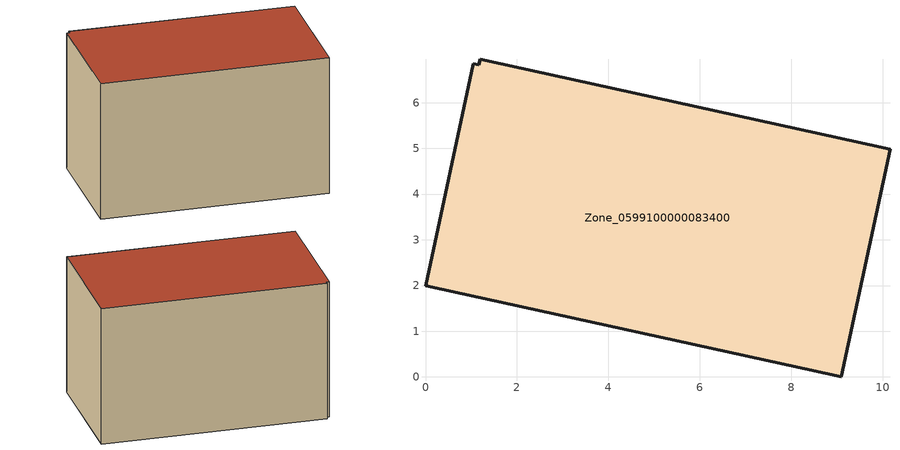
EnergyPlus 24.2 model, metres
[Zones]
Zone_0599100000083400
 floor ground (C_G): 1.2,6.95 10.16,4.98 9.09,0 0,1.99 1.04,6.85 1.17,6.82 z0
 wall outside (C_F): 9.09,0 10.16,4.98 1.2,6.95 1.17,6.82 1.04,6.85 0,1.99 9.09,0 z0:5.83
 roof outside (C_R): 10.16,4.98 1.2,6.95 1.17,6.82 1.04,6.85 0,1.99 9.09,0 z5.83
[BUILDING]
Pand.0599100000083400: North Axis=0; Terrain=City; Loads Convergence Tolerance Value=0.04; Temperature Convergence Tolerance Value=0.4; Solar Distribution=FullExterior; Maximum Number of Warmup Days=25; Minimum Number of Warmup Days=1
[Site:Location]
Rotterdam.The.Hague.AP_ZH_NLD Design_Conditions: Latitude=51.96; Longitude=4.45; Time Zone=1; Elevation=-4.5
[SITE:GROUNDTEMPERATURE:BUILDINGSURFACE]
18, 18, 18, 18, 18, 18, 18, 18, 18, 18, 18, 18
[MATERIAL] Thermal Absorptance=0.9; Solar Absorptance=0.7; Visible Absorptance=0.7
Name | Roughness | Thickness | Conductivity | Density | Specific Heat
G.TI.1975-1991 | MediumSmooth | 0.15 | 0.288461 | 540 | 1210
F.TI.1975-1991 | Rough | 0.3 | 0.230769 | 1920 | 840
R.TI.1975-1991 | MediumRough | 0.2 | 0.153846 | 1500 | 1000
[CONSTRUCTION]
C_G: G.TI.1975-1991
C_F: F.TI.1975-1991
C_R: R.TI.1975-1991
[ZONE]
Zone_0599100000083400: Type=1; Multiplier=1; Ceiling Height=Autocalculate; Volume=Autocalculate; Floor Area=autocalculate; Part of Total Floor Area=Yes
[ZONEINFILTRATION:DESIGNFLOWRATE]
Infil_Zone_0599100000083400: Zone or ZoneList or Space or SpaceList=Zone_0599100000083400; Schedule=AlwaysOn; Design Flow Rate Calculation Method=Flow/Area; Flow Rate per Floor Area=0.003; Constant Term Coefficient=1; Temperature Term Coefficient=0; Velocity Term Coefficient=0; Velocity Squared Term Coefficient=0
[HVACTEMPLATE:ZONE:IDEALLOADSAIRSYSTEM]
Zone_0599100000083400: Maximum Heating Supply Air Temperature=50; Minimum Cooling Supply Air Temperature=13; Maximum Heating Supply Air Humidity Ratio=0.0156; Minimum Cooling Supply Air Humidity Ratio=0.0077; Heating Limit=NoLimit; Cooling Limit=NoLimit; Dehumidification Control Type=ConstantSensibleHeatRatio; Cooling Sensible Heat Ratio=0.7; Dehumidification Setpoint=60; Humidification Control Type=None; Humidification Setpoint=30; Outdoor Air Method=None; Outdoor Air Flow Rate per Person=0.00944; Outdoor Air Flow Rate per Zone Floor Area=0; Outdoor Air Flow Rate per Zone=0; Demand Controlled Ventilation Type=None; Outdoor Air Economizer Type=NoEconomizer; Heat Recovery Type=None; Sensible Heat Recovery Effectiveness=0.7; Latent Heat Recovery Effectiveness=0.65
[ZONECONTROL:THERMOSTAT]
ThermostatControl_Zone_0599100000083400: Zone or ZoneList=Zone_0599100000083400; Control Type Schedule=DualSetpointControlType; Control 1=Thermostat_Zone_0599100000083400; Temperature Difference Between Cutout And Setpoint=0
[THERMOSTATSETPOINT:DUALSETPOINT]
Thermostat_Zone_0599100000083400: Heating Setpoint Temperature Schedule=HeatingSetpoint_Zone_0599100000083400; Cooling Setpoint Temperature Schedule=CoolingSetpoint_Zone_0599100000083400
[SCHEDULE:COMPACT]
HeatingSetpoint_Zone_0599100000083400: Through: 12/31, For: AllDays, Until: 24:00, 21
CoolingSetpoint_Zone_0599100000083400: Through: 12/31, For: AllDays, Until: 24:00, 24
DualSetpointControlType: Through: 12/31, For: AllDays, Until: 24:00, 4
AlwaysOn: Through: 12/31, For: AllDays, Until: 24:00, 1
